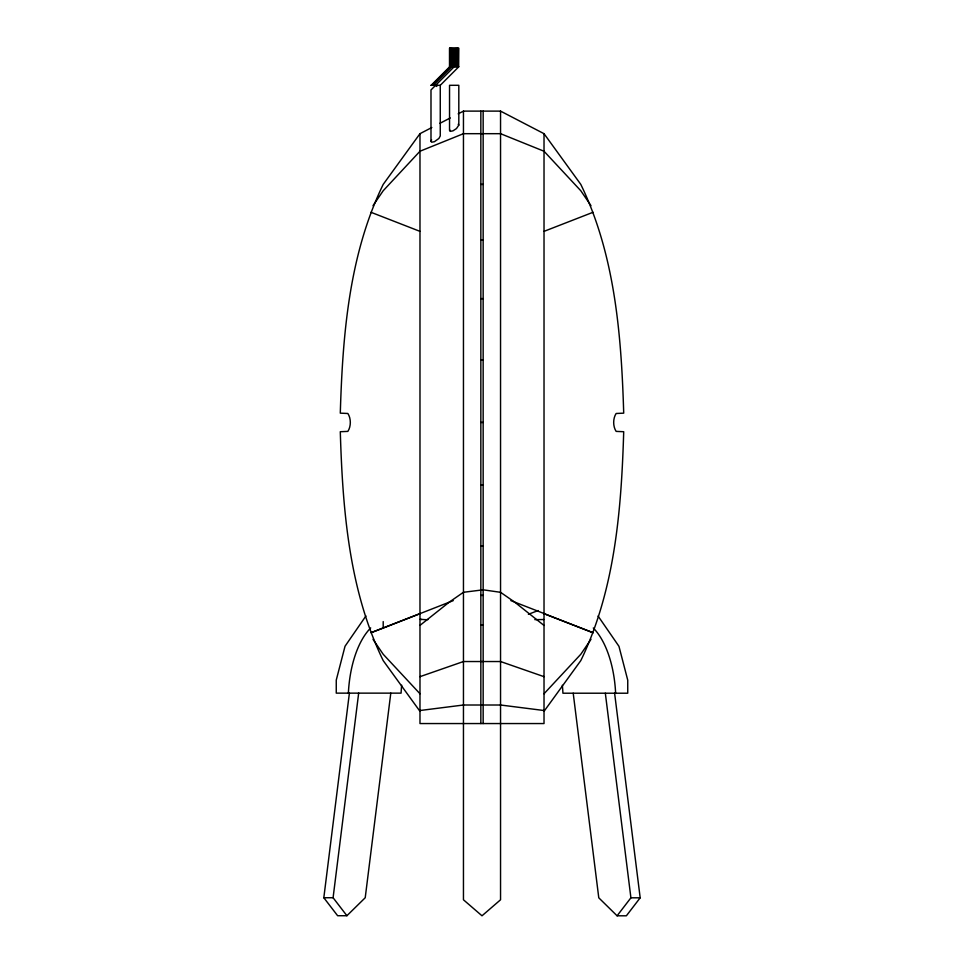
<?xml version="1.0" encoding="UTF-8"?>
<svg xmlns="http://www.w3.org/2000/svg" width="964" height="964" viewBox="0 0 964 964"><rect width="100%" height="100%" fill="white"/><g stroke="black" fill="none" stroke-linecap="round" stroke-linejoin="round"><path stroke-width="1.45" d="M419.979 613.646L370.959 632.721L383.202 628.034L383.202 621.587M390.794 693.14L365.223 897.737L346.907 915.728L337.629 915.728L323.82 897.737L349.39 693.14M346.907 915.728L333.086 897.737L358.668 693.14M458.659 66.745L458.816 48.2L449.537 48.2L449.537 66.745L458.816 66.745L440.259 85.302L440.259 135.96L438.909 138.455L434.427 141.696L431.607 142.214L430.992 141.383L431.607 139.816M449.537 130.526L449.537 85.302L458.816 85.302L458.816 125.103L456.49 128.549L452.972 130.851L450.164 131.369L449.694 129.815M431.836 127.525L419.979 133.683L383.202 184.401C348.848 255.183 342.642 335.641 340.292 413.158L347.871 413.484C351.137 418.521 351.137 426.353 347.871 431.39L340.292 431.715C342.642 509.281 348.884 589.763 383.202 660.605L419.979 711.324M544.021 711.324L580.798 660.605C615.116 589.763 621.358 509.281 623.708 431.715L616.129 431.39C612.863 426.353 612.863 418.521 616.129 413.484L623.708 413.158C621.358 335.641 615.153 255.183 580.798 184.401L544.021 133.683L500.545 111.113L463.455 111.113L458.177 113.848M383.214 628.034L453.213 600.644M373.02 205.669L383.202 190.739L419.979 151.24L463.455 133.683L500.545 133.683L544.021 151.24L580.798 190.739L590.98 205.669M590.98 639.337L580.798 654.267L544.021 693.755M365.922 615.96L345.028 646.254L336.255 680.102L336.255 693.14L401.084 693.14A81.964 40.982 -90 0 1 401.675 685.199M573.206 693.212L598.777 897.809L617.093 915.8L630.914 897.809L605.332 693.212M614.61 693.212L640.18 897.809L626.371 915.8L617.093 915.8M543.684 619.539L534.827 619.635M431.149 85.302L449.694 66.745L449.694 48.2M431.607 85.302L450.164 66.745L450.164 48.2M433.306 85.302L451.863 66.745L451.863 48.2M419.979 625.383L449.248 602.139L463.455 592.282L483.157 589.823L500.545 592.306L514.631 602.078L544.021 625.455M439.741 123.416L450.272 117.957M544.021 231.36L593.041 212.285M528.393 614.285L538.213 610.537M419.979 676.668L463.455 661.533L500.545 661.533L544.021 676.668M419.979 710.516L463.455 705.009L500.545 705.009L544.021 710.516M430.992 85.302L440.259 85.302M480.843 184.401L483.157 184.401M480.843 239.747L483.157 239.747M480.843 298.635L483.157 298.635M480.843 359.933L483.157 359.933M480.843 422.437L483.157 422.437M480.843 484.94L483.157 484.94M480.843 546.239L483.157 546.239M480.843 595.391L483.157 595.391M428.004 619.563C425.606 620.105 416.906 618.671 421.521 619.563M480.843 624.756L483.157 624.756M323.82 897.737L333.086 897.737M630.914 897.809L640.18 897.809M370.959 212.285L419.979 231.36M510.872 600.62L544.021 613.514M458.189 124.272L458.816 125.103M435.632 85.302L436.788 86.459M419.979 693.755L383.202 654.267L373.02 639.337M598.066 616.032L618.96 646.326L627.745 680.174L627.745 693.212L562.928 693.212A81.964 40.982 -90 0 0 562.337 685.259M544.021 133.683L544.021 723.554L419.979 723.554L419.979 133.683M500.545 111.113L500.545 899.786L482 915.8L463.455 899.786L463.455 111.113M483.157 111.113L483.157 723.554M480.843 111.113L480.843 723.554M458.189 48.2L458.189 66.745M457.454 48.2L457.454 66.745M456.49 48.2L456.49 66.745M455.382 48.2L455.382 66.745M454.177 48.2L454.177 66.745L430.992 89.941L430.992 141.383M452.972 48.2L452.972 66.745M450.899 48.2L450.899 66.745M593.282 627.998A81.964 40.982 90 0 1 615.622 693.212M348.378 693.14A81.964 40.982 90 0 1 370.706 627.926M593.041 632.721L544.021 613.646L593.041 632.721"/></g></svg>
